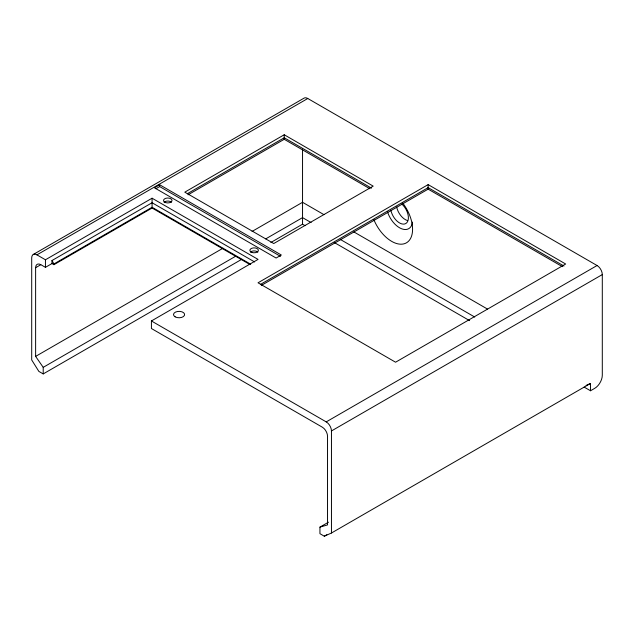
<?xml version="1.0" encoding="UTF-8"?>
<svg xmlns="http://www.w3.org/2000/svg" width="634" height="634" viewBox="0 0 634 634"><rect width="100%" height="100%" fill="white"/><g stroke="black" fill="none" stroke-linecap="round" stroke-linejoin="round"><path stroke-width="0.95" d="M261.335 285.411L428.148 189.146L428.148 187.418M33.23 254.503L304.074 98.127A7.402 4.272 60 0 1 307.775 98.5L597.069 265.519A7.402 4.272 60 0 1 602.3 274.585L602.3 375.201A10.73 6.197 -60 0 1 594.708 388.349L590.523 390.766L584.16 387.097M241.776 259.282L43.215 373.917L38.856 371.405L31.7 359.946L31.7 257.887A7.402 4.272 60 0 1 36.931 254.868L307.775 98.5M159.665 184.763L154.427 187.783L276.115 258.038L281.345 255.019L159.665 184.763L159.665 186.578L280.49 256.334M155.924 188.734L159.665 186.578M36.931 254.868L45.442 259.774L152.073 198.212L258.054 259.401L151.423 320.962L151.423 328.515L322.302 427.173A7.402 4.272 60 0 1 327.532 436.24L327.532 524.928L319.94 527.116L319.94 533.685L324.299 536.206L331.455 533.012L590.523 383.435L590.523 390.766M43.215 373.917L43.215 367.348L35.623 356.395L35.623 267.707L40.758 264.743M35.623 267.707A7.402 4.272 60 0 1 40.861 264.687L45.442 267.334L51.98 263.554L51.98 260.534L152.073 202.745L254.638 261.961M51.98 263.554L53.945 264.687L53.945 263.934L152.073 207.278L250.699 264.219M53.945 264.687L152.073 208.031L249.844 264.473M284.222 134.757L184.787 192.165L273.753 243.535L373.196 186.127L284.222 134.757L284.222 139.29L188.06 194.804M187.355 193.703L284.222 137.776L371.484 188.155M35.623 356.395L222.978 248.227M252.07 231.434L302.545 202.294L323.942 214.649M43.215 367.348L235.785 256.168M265.741 238.875L302.545 217.628L311.112 222.574M270.877 242.481L302.545 224.198L305.113 225.68M428.148 184.613L258.022 282.796L395.568 362.212L565.663 264.006L428.148 184.613L428.148 187.632L563.959 266.042M260.582 284.333L428.148 187.632M151.423 320.962L326.225 421.887L597.069 265.519M331.455 533.012L331.455 430.954L602.3 274.585M319.94 527.116L328.499 522.178M324.299 536.206L326.875 534.716M586.054 385.432L590.523 383.435M428.148 189.146L562.35 266.629M284.222 139.29L369.868 188.734M353.907 231.941L487.443 309.043M340.236 239.39L474.747 317.048M334.245 242.497L469.612 320.653M51.98 260.534L53.945 263.934M302.545 149.077L302.545 224.198M152.073 198.212L152.073 208.031M45.442 259.774L45.442 267.334M407.559 220.569A12.585 7.267 60 0 1 396.662 207.017M401.798 204.045A12.585 7.267 60 0 1 405.784 223.54A12.585 7.267 60 0 1 390.901 210.337M402.693 203.023A29.608 17.094 60 0 1 406.449 242.814A29.608 17.094 60 0 1 373.862 219.665M412.465 222.098A18.505 10.683 60 0 1 401.377 228.676A18.505 10.683 60 0 1 387.54 211.883M326.225 421.887A7.402 4.272 60 0 1 331.455 430.954M164.087 202.27A4.256 2.457 0 0 1 171.457 202.27M250.446 252.126A4.256 2.457 0 0 1 257.816 252.126M175.142 316.834A5.547 3.202 0 0 0 184.431 315.399A5.547 3.202 0 0 0 177.631 311.468A5.547 3.202 0 0 0 175.142 316.834M165.648 202.603A4.256 2.457 0 0 0 172.028 200.479A4.256 2.457 0 0 0 165.648 198.347A4.256 2.457 0 0 0 165.648 202.603M251.999 252.459A4.256 2.457 0 0 0 258.387 250.335A4.256 2.457 0 0 0 251.999 248.203A4.256 2.457 0 0 0 251.999 252.459"/></g></svg>
